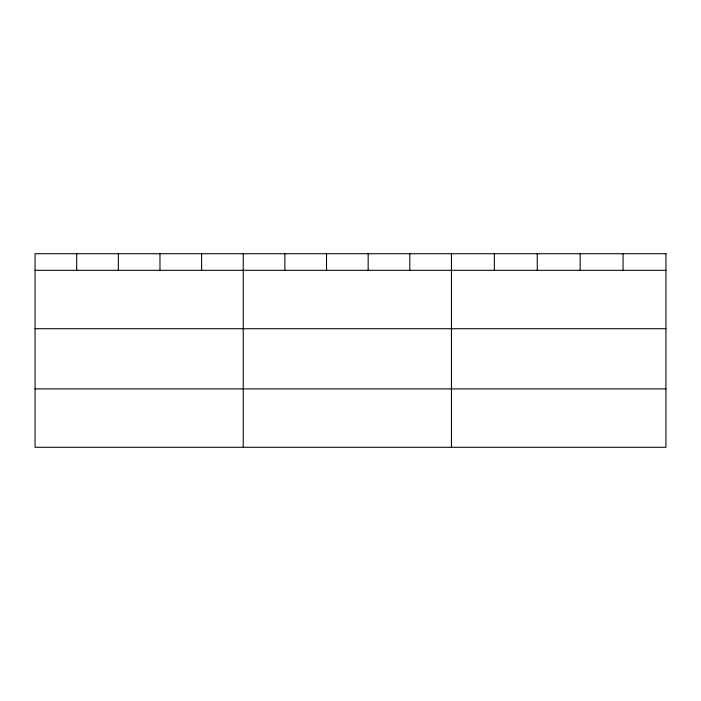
<?xml version="1.0" encoding="UTF-8"?>
<svg xmlns="http://www.w3.org/2000/svg" width="701" height="701" viewBox="0 0 701 701"><rect width="100%" height="100%" fill="white"/><g stroke="black" fill="none" stroke-linecap="round" stroke-linejoin="round"><path stroke-width="1.05" d="M35.05 270.314L665.95 270.314M35.05 328.716L665.95 328.716M35.05 388.889L665.95 388.889M623.049 253.709L623.049 270.314M580.148 253.709L580.148 270.314M537.246 253.709L537.246 270.314M494.345 253.709L494.345 270.314M451.444 253.709L451.444 447.291M409.805 253.709L409.805 270.314M368.165 253.709L368.165 270.314M326.526 253.709L326.526 270.314M284.886 253.709L284.886 270.314M243.247 253.709L243.247 447.291M201.608 253.709L201.608 270.314M159.968 253.709L159.968 270.314M118.329 253.709L118.329 270.314M76.689 253.709L76.689 270.314M665.95 253.709L35.05 253.709L35.05 447.291L665.95 447.291L665.95 253.709"/></g></svg>
